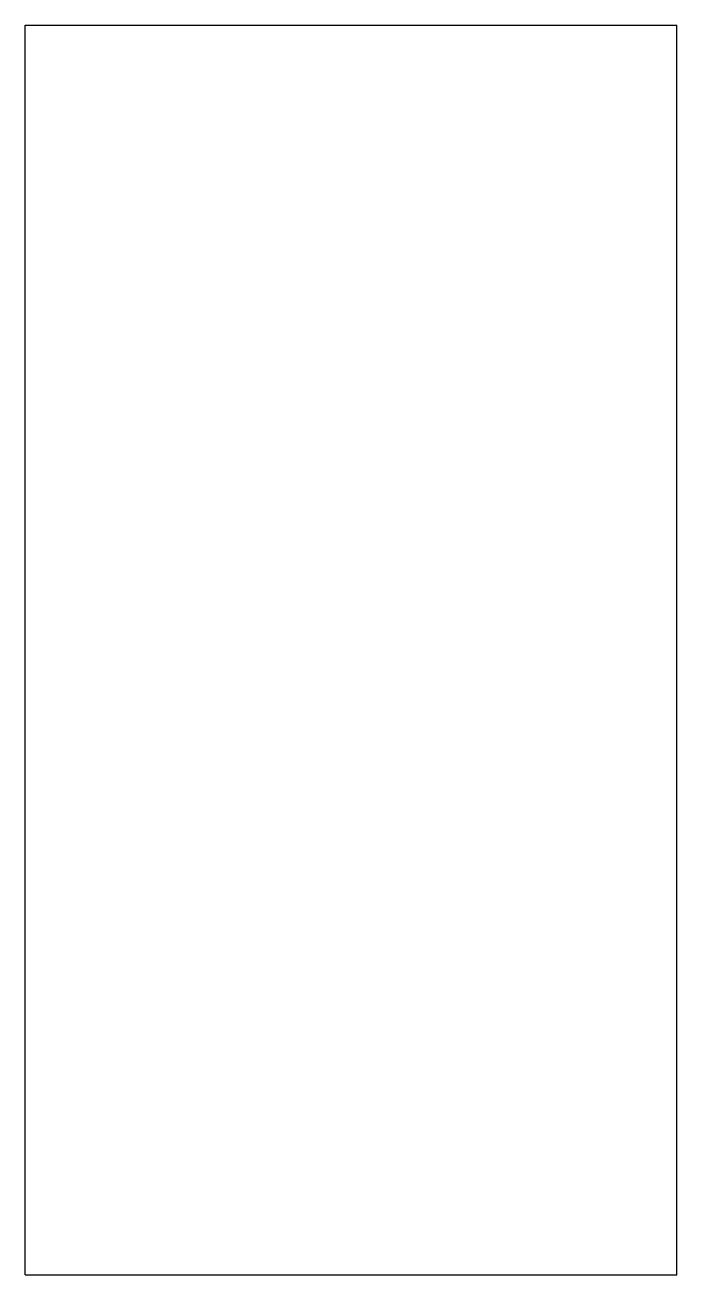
# Model space of a CAD drawing. Header units: millimetres. Extents: x -50 to 0, y 0 to 95.9.
import ezdxf

# ---------------------------------------------------------------- set-up
doc = ezdxf.new("R2010")
doc.units = ezdxf.units.MM

msp = doc.modelspace()

# ---------------------------------------------------------------- linework, layer by layer
at = {"color": 7, "linetype": 'Continuous', "lineweight": 25}
for p, q in [((-50, 0), (-50, 95.9)), ((-50, 95.9), (0, 95.9)), ((0, 0), (0, 95.9)), ((-50, 0), (0, 0))]:
    msp.add_line(p, q, dxfattribs=at)

doc.saveas('drawing.dxf')
